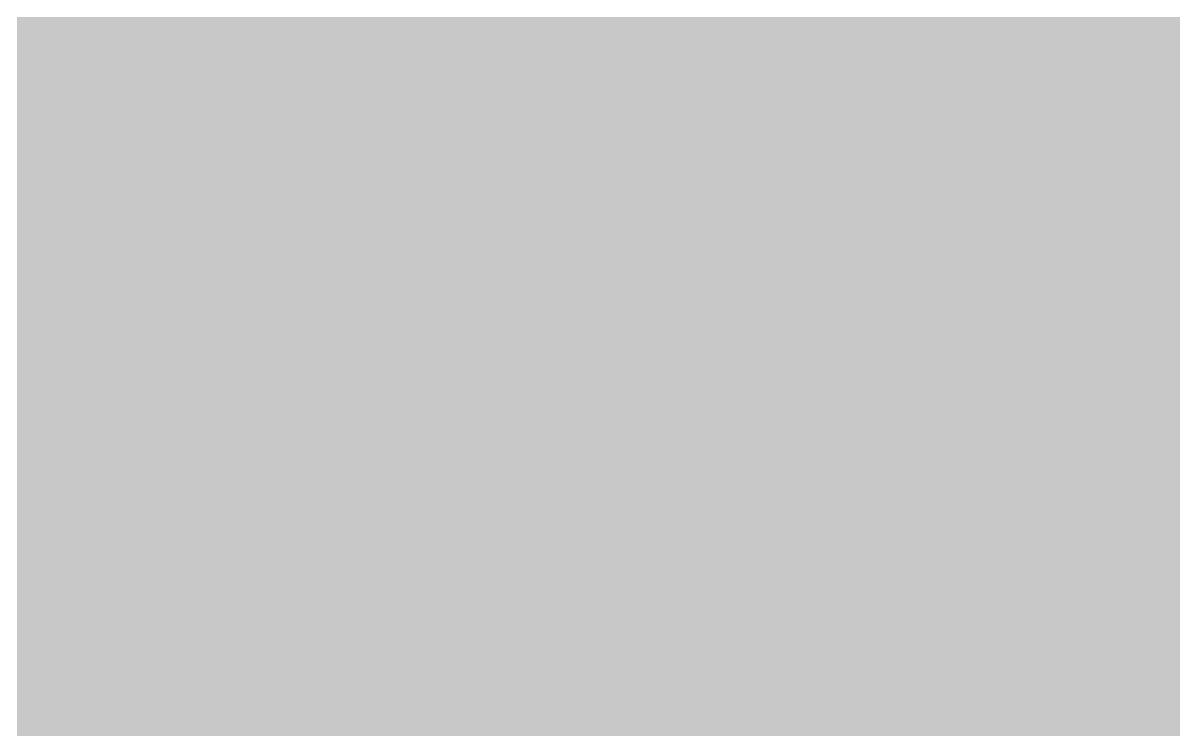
# Model space of a CAD drawing. Header units: millimetres. Extents: x 85 to 447, y 59 to 294.
# Drawn here: x 341.637744 to 341.639848, y 65.696572 to 65.697864 of the extents above; entities that cross this region are included whole.
import ezdxf

# ---------------------------------------------------------------- set-up
doc = ezdxf.new("R2010")
doc.units = ezdxf.units.MM
doc.layers.add('BG', color=7, linetype='Continuous')

msp = doc.modelspace()

# ---------------------------------------------------------------- hatches: boundary and pattern name
at = {"true_color": 0xf6c315}
msp.add_hatch(color=40, dxfattribs=at).paths.add_polyline_path([(341.2389051, 65.3904846), (341.2286352, 65.3739043), (341.2189973, 65.3569699), (341.2099857, 65.3396924), (341.2015948, 65.3220828), (341.193819, 65.304152), (341.1866527, 65.2859108), (341.1800902, 65.2673703), (341.174126, 65.2485412), (341.1687544, 65.2294346), (341.1639698, 65.2100614), (341.1597665, 65.1904324), (341.1561391, 65.1705586), (341.1530817, 65.1504509), (341.1505889, 65.1301202), (341.148655, 65.1095774), (341.1472744, 65.0888335), (341.1464414, 65.0678994), (341.1461505, 65.0467859), (341.146396, 65.0255041), (341.1471723, 65.0040648), (341.1484738, 64.9824789), (341.1502948, 64.9607573), (341.1526299, 64.9389111), (341.1554732, 64.916951), (341.1557562, 64.9172146), (341.156024, 64.9174847), (341.1562781, 64.9177608), (341.1565198, 64.9180425), (341.1567504, 64.9183293), (341.1569714, 64.9186207), (341.1571841, 64.9189162), (341.1573899, 64.9192153), (341.1575903, 64.9195177), (341.1577865, 64.9198228), (341.1579799, 64.9201301), (341.1581719, 64.9204391), (341.158364, 64.9207495), (341.1585574, 64.9210606), (341.1587536, 64.9213721), (341.1589539, 64.9216835), (341.1591598, 64.9219942), (341.1593725, 64.9223039), (341.1595935, 64.922612), (341.1598241, 64.922918), (341.1600658, 64.9232216), (341.1603198, 64.9235221), (341.1605877, 64.9238192), (341.1608707, 64.9241124), (341.1620992, 64.9252832), (341.1633319, 64.9264228), (341.1645678, 64.9275312), (341.1658057, 64.928608), (341.1670442, 64.9296532), (341.1682823, 64.9306664), (341.1695188, 64.9316474), (341.1707524, 64.9325961), (341.1719819, 64.9335122), (341.1732063, 64.9343954), (341.1744242, 64.9352457), (341.1756344, 64.9360628), (341.1768359, 64.9368464), (341.1780273, 64.9375963), (341.1792076, 64.9383124), (341.1803754, 64.9389944), (341.1815296, 64.9396421), (341.182669, 64.9402553), (341.1837925, 64.9408338), (341.1848988, 64.9413773), (341.1859867, 64.9418857), (341.187055, 64.9423587), (341.1881026, 64.9427961), (341.1891282, 64.9431977), (341.1892827, 64.9432647), (341.1894291, 64.9433084), (341.1895683, 64.9433306), (341.189701, 64.9433334), (341.189828, 64.9433188), (341.18995, 64.9432886), (341.190068, 64.943245), (341.1901826, 64.9431899), (341.1902946, 64.9431251), (341.1904049, 64.9430528), (341.1905141, 64.942975), (341.1906231, 64.9428934), (341.1907326, 64.9428102), (341.1908435, 64.9427274), (341.1909565, 64.9426468), (341.1910724, 64.9425705), (341.1911919, 64.9425005), (341.191316, 64.9424387), (341.1914452, 64.9423871), (341.1915805, 64.9423476), (341.1917226, 64.9423223), (341.1918722, 64.9423131), (341.1920302, 64.942322), (341.1921974, 64.942351), (341.1900855, 64.9631302), (341.1884278, 64.9837982), (341.18723, 65.004345), (341.1864975, 65.0247611), (341.186236, 65.0450364), (341.1864509, 65.0651612), (341.1871479, 65.0851258), (341.1883325, 65.1049202), (341.1900102, 65.1245346), (341.1921866, 65.1439593), (341.1948673, 65.1631845), (341.1980579, 65.1822002), (341.2017638, 65.2009968), (341.2059907, 65.2195643), (341.210744, 65.237893), (341.2160295, 65.2559731), (341.2218525, 65.2737947), (341.2282187, 65.291348), (341.2351337, 65.3086233), (341.2426029, 65.3256106), (341.250632, 65.3423002), (341.2592265, 65.3586823), (341.268392, 65.3747471), (341.278134, 65.3904846), (341.2889829, 65.4066714), (341.3004424, 65.422486), (341.3124864, 65.4379293), (341.3250886, 65.4530026), (341.3382228, 65.4677068), (341.3518629, 65.4820432), (341.3659827, 65.4960126), (341.3805559, 65.5096164), (341.3955563, 65.5228555), (341.4109578, 65.535731), (341.4267342, 65.548244), (341.4428592, 65.5603956), (341.4593067, 65.572187), (341.4760504, 65.5836191), (341.4930642, 65.594693), (341.5103219, 65.6054099), (341.5277972, 65.6157709), (341.5454641, 65.6257769), (341.5632962, 65.6354292), (341.5812673, 65.6447288), (341.5993514, 65.6536768), (341.6175221, 65.6622742), (341.6357533, 65.6705222), (341.6540188, 65.6784219), (341.6538539, 65.6787422), (341.6537536, 65.6790764), (341.6537142, 65.6794239), (341.653732, 65.6797838), (341.6538031, 65.6801554), (341.6539239, 65.680538), (341.6540907, 65.6809307), (341.6542997, 65.6813329), (341.6545471, 65.6817438), (341.6548292, 65.6821627), (341.6551424, 65.6825887), (341.6554828, 65.6830212), (341.6558467, 65.6834594), (341.6562304, 65.6839025), (341.6566301, 65.6843498), (341.6570422, 65.6848006), (341.6574628, 65.6852541), (341.6578883, 65.6857095), (341.6583148, 65.6861661), (341.6587388, 65.6866231), (341.6591563, 65.6870799), (341.6595638, 65.6875356), (341.6599574, 65.6879894), (341.6603335, 65.6884408), (341.6593982, 65.6888388), (341.6584628, 65.689223), (341.6575282, 65.6895958), (341.6565953, 65.6899595), (341.6556652, 65.6903166), (341.6547386, 65.6906693), (341.6538167, 65.6910202), (341.6529003, 65.6913714), (341.6519904, 65.6917255), (341.651088, 65.6920848), (341.6501939, 65.6924517), (341.6493092, 65.6928284), (341.6484347, 65.6932175), (341.6475715, 65.6936213), (341.6467205, 65.6940421), (341.6458826, 65.6944824), (341.6450589, 65.6949445), (341.6442501, 65.6954307), (341.6434573, 65.6959435), (341.6426815, 65.6964852), (341.6419236, 65.6970582), (341.6411844, 65.6976649), (341.6404651, 65.6983077), (341.6397665, 65.6989888), (341.6390349, 65.6987332), (341.6383123, 65.6984694), (341.6375979, 65.6981982), (341.6368907, 65.6979202), (341.6361899, 65.6976361), (341.6354946, 65.6973467), (341.6348039, 65.6970526), (341.6341168, 65.6967545), (341.6334326, 65.6964531), (341.6327504, 65.6961491), (341.6320691, 65.6958432), (341.631388, 65.695536), (341.6307062, 65.6952283), (341.6300228, 65.6949207), (341.6293368, 65.6946139), (341.6286475, 65.6943086), (341.6279538, 65.6940056), (341.627255, 65.6937054), (341.6265502, 65.6934088), (341.6258383, 65.6931165), (341.6251187, 65.6928292), (341.6243903, 65.6925475), (341.6236523, 65.6922721), (341.6229038, 65.6920038), (341.6223221, 65.6913605), (341.6217349, 65.6907186), (341.6211458, 65.6900789), (341.6205584, 65.6894421), (341.6199765, 65.6888089), (341.6194035, 65.68818), (341.6188433, 65.6875562), (341.6182993, 65.6869382), (341.6177754, 65.6863266), (341.617275, 65.6857223), (341.6168019, 65.6851259), (341.6163597, 65.6845381), (341.615952, 65.6839598), (341.6155826, 65.6833915), (341.6152549, 65.682834), (341.6149728, 65.682288), (341.6147397, 65.6817543), (341.6145594, 65.6812336), (341.6144356, 65.6807266), (341.6143717, 65.6802339), (341.6143716, 65.6797564), (341.6144388, 65.6792948), (341.614577, 65.6788497), (341.6147898, 65.6784219), (341.5965635, 65.6705222), (341.57837, 65.6622742), (341.5602353, 65.6536768), (341.5421854, 65.6447288), (341.5242462, 65.6354292), (341.5064435, 65.6257769), (341.4888034, 65.6157709), (341.4713517, 65.6054099), (341.4541144, 65.594693), (341.4371173, 65.5836191), (341.4203865, 65.572187), (341.4039478, 65.5603956), (341.3878271, 65.548244), (341.3720505, 65.535731), (341.3566437, 65.5228555), (341.3416327, 65.5096164), (341.3270435, 65.4960126), (341.3129019, 65.4820432), (341.2992339, 65.4677068), (341.2860655, 65.4530026), (341.2734224, 65.4379293), (341.2613308, 65.422486), (341.2498163, 65.4066714)])
at = {"layer": 'BG', "true_color": 0x5e416d}
msp.add_hatch(color=197, dxfattribs=at).paths.add_polyline_path([(309.3695347, 58.5231217), (429.3693677, 58.5231217), (429.3693677, 158.5230988), (309.3695347, 158.5230988)])

doc.saveas('drawing.dxf')
